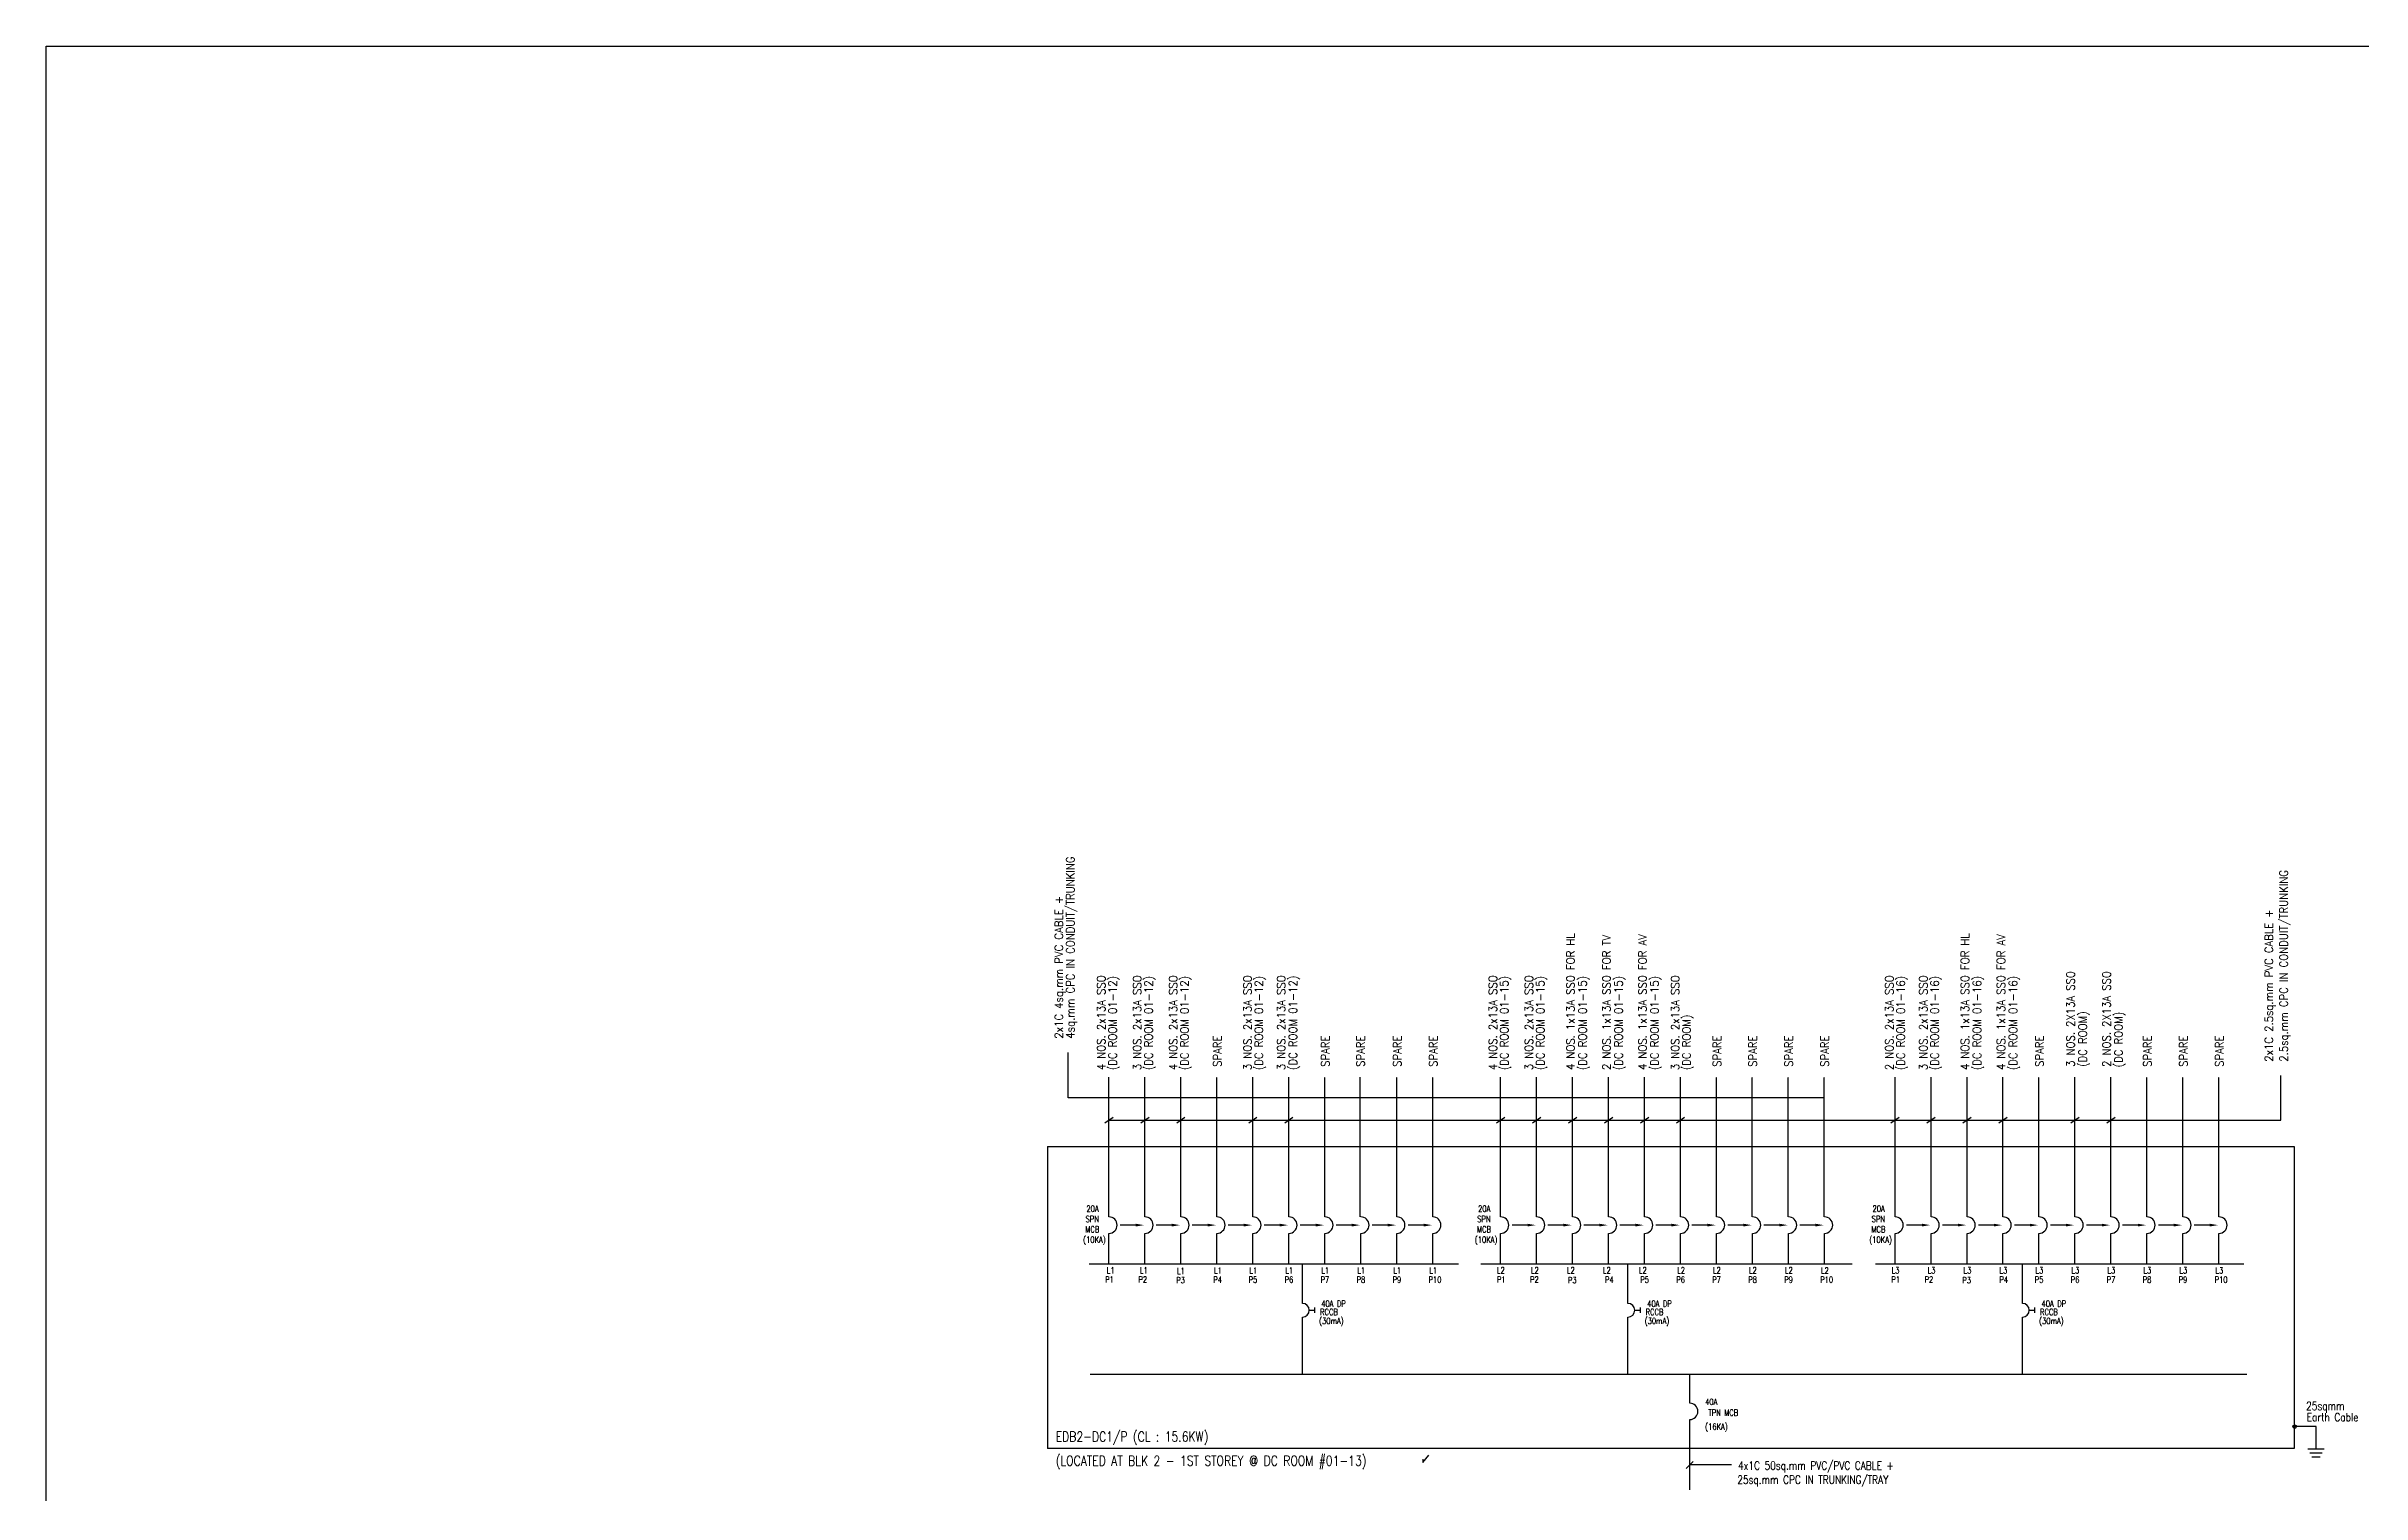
# Model space of a CAD drawing. Header units: millimetres. Extents: x 624049 to 847333, y 256790 to 538574.
# Drawn here: x 624049 to 708447, y 391903 to 444675 of the extents above; entities that cross this region are included whole.
import ezdxf
from ezdxf.enums import TextEntityAlignment as Align

# ---------------------------------------------------------------- set-up
doc = ezdxf.new("R2010")
doc.units = ezdxf.units.MM
doc.header["$LTSCALE"] = 0.01
doc.linetypes.add('DASHED', pattern=[19.05, 12.7, -6.35])
doc.linetypes.add('{ -E- }', pattern=[0])
doc.layers.add('E-_ELEC----_E-', color=3, linetype='Continuous')
doc.styles.add('100', font='romans.shx', dxfattribs={"width": 0.8, "height": 250})
doc.styles.add('A2', font='SIMPLEX.shx', dxfattribs={"width": 0.95, "height": 190})
doc.styles.add('PwNote', font='Romans.shx', dxfattribs={"width": 0.75, "bigfont": 'Special.shx'})
doc.styles.add('ROMANS', font='romans', dxfattribs={"width": 0.75})

msp = doc.modelspace()

# ---------------------------------------------------------------- linework, layer by layer
at = {"linetype": '{ -E- }'}
for p, q in [((662781, 401996), (662781, 407086)), ((664093, 401996), (664093, 407086)), ((665405, 401996), (665405, 407086)), ((668028, 401996), (668028, 407086)), ((669339, 401996), (669339, 407086)), ((677059, 401996), (677059, 407086)), ((678371, 401996), (678371, 407086)), ((679683, 401996), (679683, 407086)), ((680994, 401996), (680994, 407086)), ((682306, 401996), (682306, 407086)), ((683617, 401996), (683617, 407086)), ((691437, 401996), (691437, 407086)), ((692749, 401996), (692749, 407086)), ((694061, 401996), (694061, 407086)), ((695372, 401996), (695372, 407086)), ((697995, 401996), (697995, 407086)), ((699307, 401996), (699307, 407086)), ((683953, 395205), (683953, 396251)), ((683953, 392045), (683953, 394604)), ((706783, 394349), (706004, 394349))]:
    msp.add_line(p, q, dxfattribs=at)
at = {"linetype": 'DASHED', "ltscale": 10}
for p, q in [((666716, 401996), (666716, 407086)), ((670651, 401996), (670651, 407086)), ((671938, 401997), (671938, 407087)), ((673274, 401996), (673274, 407086)), ((674586, 401996), (674586, 407086)), ((684929, 401996), (684929, 407086)), ((686231, 401996), (686231, 407086)), ((687542, 401996), (687542, 407086)), ((688854, 401996), (688854, 407086)), ((696684, 401996), (696684, 407086)), ((700619, 401996), (700619, 407086)), ((701930, 401996), (701930, 407086)), ((703242, 401996), (703242, 407086))]:
    msp.add_line(p, q, dxfattribs=at)
for p, q in [((662630, 405422), (662932, 405631)), ((663942, 405422), (664244, 405631)), ((665254, 405422), (665555, 405631)), ((667877, 405422), (668179, 405631)), ((669189, 405422), (669490, 405631)), ((676908, 405422), (677210, 405631)), ((678220, 405422), (678522, 405631)), ((679532, 405422), (679833, 405631)), ((680843, 405422), (681145, 405631)), ((682155, 405422), (682457, 405631)), ((683467, 405422), (683768, 405631)), ((691286, 405422), (691588, 405631)), ((692598, 405422), (692900, 405631)), ((693910, 405422), (694211, 405631)), ((695221, 405422), (695523, 405631)), ((697845, 405422), (698146, 405631)), ((699156, 405422), (699458, 405631)), ((662781, 400277), (662781, 401384)), ((663762, 401696), (663197, 401696)), ((664093, 400277), (664093, 401384)), ((665073, 401696), (664509, 401696)), ((665405, 400277), (665405, 401384)), ((666385, 401696), (665820, 401696)), ((666716, 400277), (666716, 401384)), ((667697, 401696), (667132, 401696)), ((668028, 400277), (668028, 401384)), ((669008, 401696), (668444, 401696)), ((669339, 400277), (669339, 401384)), ((670320, 401696), (669755, 401696)), ((670651, 400277), (670651, 401384)), ((671632, 401696), (671067, 401696)), ((671963, 400277), (671963, 401384)), ((672943, 401696), (672379, 401696)), ((673274, 400277), (673274, 401384)), ((674255, 401696), (673690, 401696)), ((674586, 400277), (674586, 401384)), ((677059, 400277), (677059, 401384)), ((678040, 401696), (677475, 401696)), ((678371, 400277), (678371, 401384)), ((679351, 401696), (678787, 401696)), ((679683, 400277), (679683, 401384)), ((680663, 401696), (680098, 401696)), ((680994, 400277), (680994, 401384)), ((681975, 401696), (681410, 401696)), ((682306, 400277), (682306, 401384)), ((683286, 401696), (682722, 401696)), ((683617, 400277), (683617, 401384)), ((684598, 401696), (684033, 401696)), ((684929, 400277), (684929, 401384)), ((685910, 401696), (685345, 401696)), ((686241, 400277), (686241, 401384)), ((687221, 401696), (686657, 401696)), ((687552, 400277), (687552, 401384)), ((688533, 401696), (687968, 401696)), ((688864, 400277), (688864, 401384)), ((691437, 400277), (691437, 401384)), ((692418, 401696), (691853, 401696)), ((692749, 400277), (692749, 401384)), ((693729, 401696), (693165, 401696)), ((694061, 400277), (694061, 401384)), ((695041, 401696), (694476, 401696)), ((695372, 400277), (695372, 401384)), ((696353, 401696), (695788, 401696)), ((696684, 400277), (696684, 401384)), ((697664, 401696), (697100, 401696)), ((697995, 400277), (697995, 401384)), ((698976, 401696), (698411, 401696)), ((699307, 400277), (699307, 401384)), ((700288, 401696), (699723, 401696)), ((700619, 400277), (700619, 401384)), ((701599, 401696), (701035, 401696)), ((701930, 400277), (701930, 401384)), ((702911, 401696), (702346, 401696)), ((703242, 400277), (703242, 401384)), ((669837, 398842), (669837, 400277)), ((681703, 398842), (681703, 400277)), ((696081, 398842), (696081, 400277)), ((670087, 398592), (670287, 398592)), ((670287, 398492), (670287, 398692)), ((681953, 398592), (682153, 398592)), ((682153, 398492), (682153, 398692)), ((696331, 398592), (696531, 398592)), ((696531, 398492), (696531, 398692)), ((669837, 396251), (669837, 398342)), ((681703, 396251), (681703, 398342)), ((696081, 396251), (696081, 398342)), ((706783, 393542), (706783, 394349)), ((706483, 393542), (707083, 393542)), ((706558, 393392), (707008, 393392)), ((683828, 392827), (684078, 393077)), ((685472, 392952), (683953, 392952)), ((706633, 393242), (706933, 393242))]:
    msp.add_line(p, q)
at = {"linetype": '{ -E- }', "ltscale": 1.5}
for p, q in [((660544, 404563), (705981, 404563)), ((705981, 393549), (660544, 393549))]:
    msp.add_line(p, q, dxfattribs=at)
at = {"color": 2}
msp.add_lwpolyline([(624049, 444675), (843698, 444675), (843698, 256790), (624049, 256790)], close=True, dxfattribs=at)
at = {"linetype": '{ -E- }'}
for points in [[(688854, 406333), (661302, 406333), (661302, 407995)], [(662781, 405527), (705501, 405527), (705501, 407152)]]:
    msp.add_lwpolyline(points, dxfattribs=at)
at = {"linetype": '{ -E- }', "ltscale": 1.5}
for points in [[(660544, 404563), (660544, 393549)], [(705981, 404563), (705981, 393549)]]:
    msp.add_lwpolyline(points, dxfattribs=at)
at = {"const_width": 50}
for points in [[(662060, 400277), (675528, 400277)], [(676338, 400277), (689878, 400277)], [(690716, 400277), (704162, 400277)], [(662091, 396251), (704261, 396251)]]:
    msp.add_lwpolyline(points, dxfattribs=at)
msp.add_circle((706004, 394349), 63.8)
for centre, radius in [((662781, 401696), 300), ((664093, 401696), 300), ((665405, 401696), 300), ((666716, 401696), 300), ((668028, 401696), 300), ((669339, 401696), 300), ((670651, 401696), 300), ((671963, 401696), 300), ((673274, 401696), 300), ((674586, 401696), 300), ((677059, 401696), 300), ((678371, 401696), 300), ((679683, 401696), 300), ((680994, 401696), 300), ((682306, 401696), 300), ((683617, 401696), 300), ((684929, 401696), 300), ((686241, 401696), 300), ((687552, 401696), 300), ((688864, 401696), 300), ((691437, 401696), 300), ((692749, 401696), 300), ((694061, 401696), 300), ((695372, 401696), 300), ((696684, 401696), 300), ((697995, 401696), 300), ((699307, 401696), 300), ((700619, 401696), 300), ((701930, 401696), 300), ((703242, 401696), 300), ((669837, 398592), 250), ((681703, 398592), 250), ((696081, 398592), 250), ((683953, 394904), 300)]:
    msp.add_arc(centre, radius, 270, 90)
for points in [[(663762, 401746), (664062, 401696), (663762, 401646)], [(665073, 401746), (665373, 401696), (665073, 401646)], [(666385, 401746), (666685, 401696), (666385, 401646)], [(667697, 401746), (667997, 401696), (667697, 401646)], [(669008, 401746), (669308, 401696), (669008, 401646)], [(670320, 401746), (670620, 401696), (670320, 401646)], [(671632, 401746), (671932, 401696), (671632, 401646)], [(672943, 401746), (673243, 401696), (672943, 401646)], [(674255, 401746), (674555, 401696), (674255, 401646)], [(678040, 401746), (678340, 401696), (678040, 401646)], [(679351, 401746), (679651, 401696), (679351, 401646)], [(680663, 401746), (680963, 401696), (680663, 401646)], [(681975, 401746), (682275, 401696), (681975, 401646)], [(683286, 401746), (683586, 401696), (683286, 401646)], [(684598, 401746), (684898, 401696), (684598, 401646)], [(685910, 401746), (686210, 401696), (685910, 401646)], [(687221, 401746), (687521, 401696), (687221, 401646)], [(688533, 401746), (688833, 401696), (688533, 401646)], [(692418, 401746), (692718, 401696), (692418, 401646)], [(693729, 401746), (694029, 401696), (693729, 401646)], [(695041, 401746), (695341, 401696), (695041, 401646)], [(696353, 401746), (696653, 401696), (696353, 401646)], [(697664, 401746), (697964, 401696), (697664, 401646)], [(698976, 401746), (699276, 401696), (698976, 401646)], [(700288, 401746), (700588, 401696), (700288, 401646)], [(701599, 401746), (701899, 401696), (701599, 401646)], [(702911, 401746), (703211, 401696), (702911, 401646)]]:
    msp.add_solid(points)
at = {"layer": 'E-_ELEC----_E-', "color": 3}
msp.add_lwpolyline([(674220, 393161), (674220, 393035), (674440, 393305)], dxfattribs=at)

# ---------------------------------------------------------------- texts
at = {"ltscale": 1.5, "style": 'A2', "width": 0.9}
for s, p in [('4sq.mm CPC IN CONDUIT/TRUNKING', (661524, 408494)), ('2.5sq.mm CPC IN CONDUIT/TRUNKING', (705755, 407652)), ('2x1C 4sq.mm PVC CABLE +', (661106, 408494)), ('2x1C 2.5sq.mm PVC CABLE +', (705213, 407652))]:
    msp.add_text(s, height=300, rotation=90, dxfattribs=at).set_placement(p)
for s, rotation, style, width, p in [('4 NOS. 1x13A SSO FOR HL', 90, 'A2', 0.9, (679759, 407350)), ('2 NOS. 1x13A SSO FOR TV', 90, 'A2', 0.9, (681071, 407350)), ('4 NOS. 1x13A SSO FOR AV', 90, 'A2', 0.9, (682382, 407350)), ('4 NOS. 1x13A SSO FOR HL', 90, 'A2', 0.9, (694137, 407350)), ('4 NOS. 1x13A SSO FOR AV', 90, 'A2', 0.9, (695449, 407350)), ('4 NOS. 2x13A SSO', 90, 'A2', 0.9, (662652, 407344)), ('(DC ROOM 01-12)', 90, 'A2', 0.9, (663065, 407344)), ('3 NOS. 2x13A SSO', 90, 'A2', 0.9, (663963, 407344)), ('(DC ROOM 01-12)', 90, 'A2', 0.9, (664377, 407344)), ('4 NOS. 2x13A SSO', 90, 'A2', 0.9, (665275, 407344)), ('(DC ROOM 01-12)', 90, 'A2', 0.9, (665688, 407344)), ('3 NOS. 2x13A SSO', 90, 'A2', 0.9, (667983, 407344)), ('(DC ROOM 01-12)', 90, 'A2', 0.9, (668397, 407344)), ('3 NOS. 2x13A SSO', 90, 'A2', 0.9, (669210, 407344)), ('(DC ROOM 01-12)', 90, 'A2', 0.9, (669638, 407353)), ('4 NOS. 2x13A SSO', 90, 'A2', 0.9, (676930, 407344)), ('(DC ROOM 01-15)', 90, 'A2', 0.9, (677343, 407344)), ('3 NOS. 2x13A SSO', 90, 'A2', 0.9, (678241, 407344)), ('(DC ROOM 01-15)', 90, 'A2', 0.9, (678655, 407344)), ('(DC ROOM 01-15)', 90, 'A2', 0.9, (680198, 407344)), ('(DC ROOM 01-15)', 90, 'A2', 0.9, (681509, 407344)), ('(DC ROOM 01-15)', 90, 'A2', 0.9, (682821, 407344)), ('3 NOS. 2x13A SSO', 90, 'A2', 0.9, (683573, 407344)), ('2 NOS. 2x13A SSO', 90, 'A2', 0.9, (691380, 407344)), ('(DC ROOM 01-16)', 90, 'A2', 0.9, (691793, 407344)), ('3 NOS. 2x13A SSO', 90, 'A2', 0.9, (692619, 407344)), ('(DC ROOM 01-16)', 90, 'A2', 0.9, (693033, 407344)), ('(DC ROOM 01-16)', 90, 'A2', 0.9, (694576, 407344)), ('(DC ROOM 01-16)', 90, 'A2', 0.9, (695887, 407344)), ('3 NOS. 2X13A SSO ', 90, 'A2', 0.9, (697986, 407463)), ('2 NOS. 2X13A SSO ', 90, 'A2', 0.9, (699298, 407463)), ('(DC ROOM)', 90, 'A2', 0.9, (698427, 407465)), ('(DC ROOM)', 90, 'A2', 0.9, (699732, 407449)), ('SPARE', 90, 'A2', 0.9, (666884, 407463)), ('SPARE', 90, 'A2', 0.9, (670819, 407463)), ('SPARE', 90, 'A2', 0.9, (672105, 407464)), ('SPARE', 90, 'A2', 0.9, (673442, 407463)), ('SPARE', 90, 'A2', 0.9, (674754, 407463)), ('(DC ROOM)', 90, 'A2', 0.9, (683986, 407344)), ('SPARE', 90, 'A2', 0.9, (685097, 407463)), ('SPARE', 90, 'A2', 0.9, (686398, 407463)), ('SPARE', 90, 'A2', 0.9, (687710, 407463)), ('SPARE', 90, 'A2', 0.9, (689022, 407463)), ('SPARE', 90, 'A2', 0.9, (696851, 407463)), ('SPARE', 90, 'A2', 0.9, (700786, 407463)), ('SPARE', 90, 'A2', 0.9, (702098, 407463)), ('SPARE', 90, 'A2', 0.9, (703410, 407463)), ('25sq.mm CPC IN TRUNKING/TRAY', 360, 'PwNote', 0.8, (685688, 392264)), ('4x1C 50sq.mm PVC/PVC CABLE +', 360, 'PwNote', 0.8, (685714, 392779))]:
    msp.add_text(s, height=300, rotation=rotation, dxfattribs=dict(style=style, width=width)).set_placement(p)
at = {"style": '100', "width": 0.8}
for s, p in [('SPN', (661930, 401806)), ('20A', (661962, 402181)), ('SPN', (676208, 401806)), ('20A', (676240, 402181)), ('SPN', (690586, 401806)), ('20A', (690618, 402181)), ('(10KA)', (661842, 401052)), ('MCB', (661921, 401431)), ('(10KA)', (676120, 401052)), ('MCB', (676199, 401431)), ('(10KA)', (690498, 401052)), ('MCB', (690577, 401431)), ('L1', (662703, 399937)), ('L1', (663913, 399937)), ('L1', (665263, 399913)), ('L1', (666615, 399929)), ('L1', (667902, 399929)), ('L1', (669213, 399929)), ('L1', (670525, 399929)), ('L1', (671837, 399929)), ('L1', (673148, 399929)), ('L1', (674460, 399929)), ('L2', (676925, 399937)), ('L2', (678166, 399937)), ('L2', (679477, 399937)), ('L2', (680789, 399937)), ('L2', (682101, 399937)), ('L2', (683495, 399937)), ('L2', (684800, 399937)), ('L2', (686112, 399937)), ('L2', (687423, 399937)), ('L2', (688738, 399929)), ('L3', (691308, 399937)), ('L3', (692620, 399937)), ('L3', (693932, 399937)), ('L3', (695243, 399937)), ('L3', (696555, 399937)), ('L3', (697867, 399937)), ('L3', (699178, 399937)), ('L3', (700490, 399937)), ('L3', (701801, 399937)), ('L3', (703116, 399929)), ('P1', (662646, 399601)), ('P2', (663857, 399601)), ('P3', (665235, 399576)), ('P4', (666586, 399593)), ('P5', (667873, 399593)), ('P6', (669185, 399593)), ('P7', (670496, 399593)), ('P8', (671808, 399593)), ('P9', (673120, 399593)), ('P10', (674431, 399593)), ('P1', (676924, 399601)), ('P2', (678135, 399601)), ('P3', (679513, 399576)), ('P4', (680864, 399593)), ('P5', (682151, 399593)), ('P6', (683463, 399593)), ('P7', (684774, 399593)), ('P8', (686086, 399593)), ('P9', (687398, 399593)), ('P10', (688709, 399593)), ('P1', (691302, 399601)), ('P2', (692513, 399601)), ('P3', (693891, 399576)), ('P4', (695242, 399593)), ('P5', (696529, 399593)), ('P6', (697841, 399593)), ('P7', (699152, 399593)), ('P8', (700464, 399593)), ('P9', (701776, 399593)), ('P10', (703087, 399593))]:
    msp.add_text(s, height=225, dxfattribs=at).set_placement(p)
at = {"width": 0.8}
for s, height, style, p in [('RCCB', 225, '100', (670803, 398529)), ('40A DP ', 225, '100', (671031, 398831)), ('RCCB', 225, '100', (682669, 398529)), ('40A DP ', 225, '100', (682913, 398831)), ('RCCB', 225, '100', (697047, 398529)), ('40A DP ', 225, '100', (697287, 398831)), ('(30mA)', 225, '100', (670892, 398188)), ('(30mA)', 225, '100', (682759, 398188)), ('(30mA)', 225, '100', (697137, 398188)), ('40A ', 225, '100', (684799, 395254)), ('25sqmm ', 300, 'ROMANS', (707204, 395052)), ('(16KA)', 225, '100', (684928, 394331)), ('TPN MCB', 225, '100', (685176, 394859)), ('Earth Cable', 300, 'ROMANS', (707384, 394694))]:
    msp.add_text(s, height=height, dxfattribs=dict(at, style=style)).set_placement(p, align=Align.MIDDLE)
at = {"ltscale": 1.5, "style": 'PwNote', "width": 0.8}
for s, p in [('EDB2-DC1/P (CL : 15.6KW)', (660842, 393805)), ('(LOCATED AT BLK 2 - 1ST STOREY @ DC ROOM #01-13)', (660842, 392923))]:
    msp.add_text(s, height=360, dxfattribs=at).set_placement(p)

doc.saveas('drawing.dxf')
